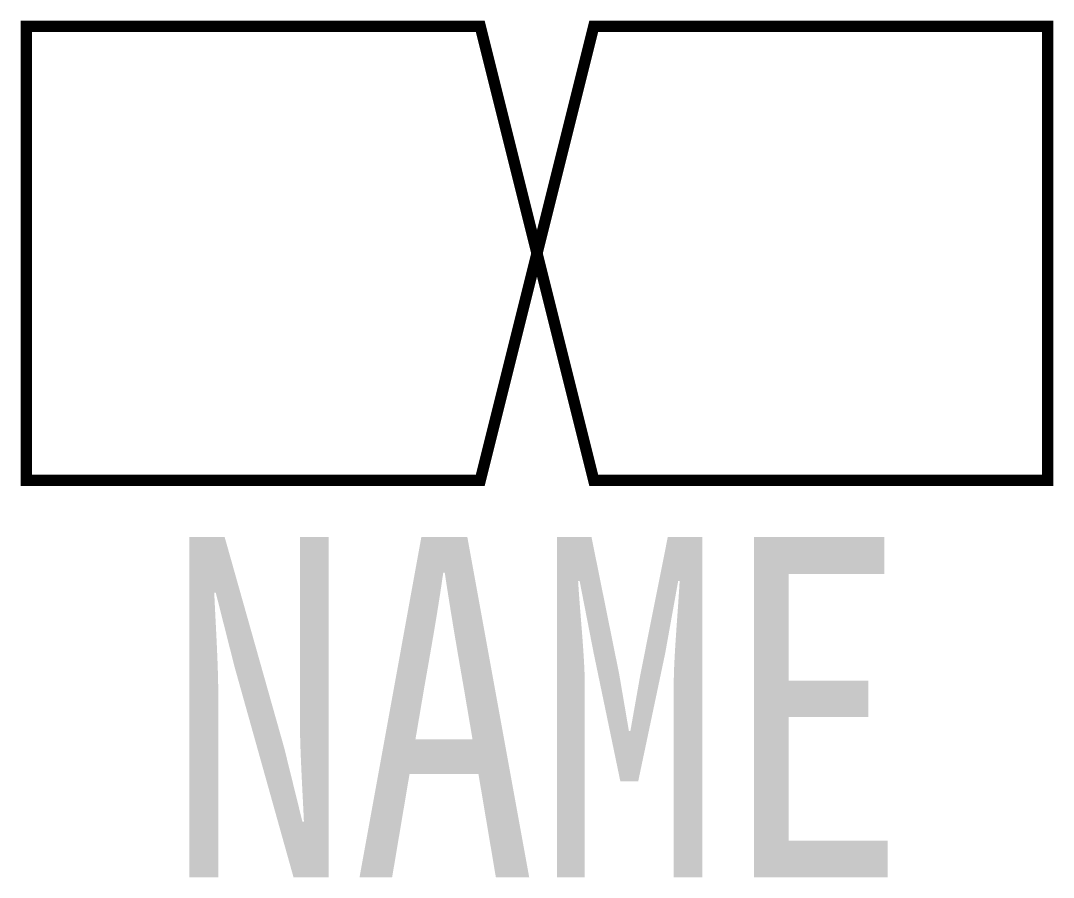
# Model space of a CAD drawing. Header units: inches. Extents: x -4.55 to 4.55, y -5.5 to 2.05.
import ezdxf
from ezdxf.enums import TextEntityAlignment as Align

# ---------------------------------------------------------------- set-up
doc = ezdxf.new("R2010")
doc.units = ezdxf.units.IN
doc.header["$MEASUREMENT"] = 0
doc.styles.add('HZ', font='', dxfattribs={"width": 0.8})
doc.styles.get('HZ').set_extended_font_data('SimSun')

msp = doc.modelspace()

# ---------------------------------------------------------------- linework, layer by layer
at = {"color": 7, "const_width": 0.1}
msp.add_lwpolyline([(4.5, -2), (4.5, 2), (0.5, 2), (-0.5, -2), (-4.5, -2), (-4.5, 2), (-0.5, 2), (0.5, -2)], close=True, dxfattribs=at)

# ---------------------------------------------------------------- texts
at = {"style": 'HZ', "width": 0.8}
msp.add_attdef('NAME', text='RB000', height=3, dxfattribs=at).set_placement((0, -4), align=Align.MIDDLE_CENTER)

doc.saveas('drawing.dxf')
